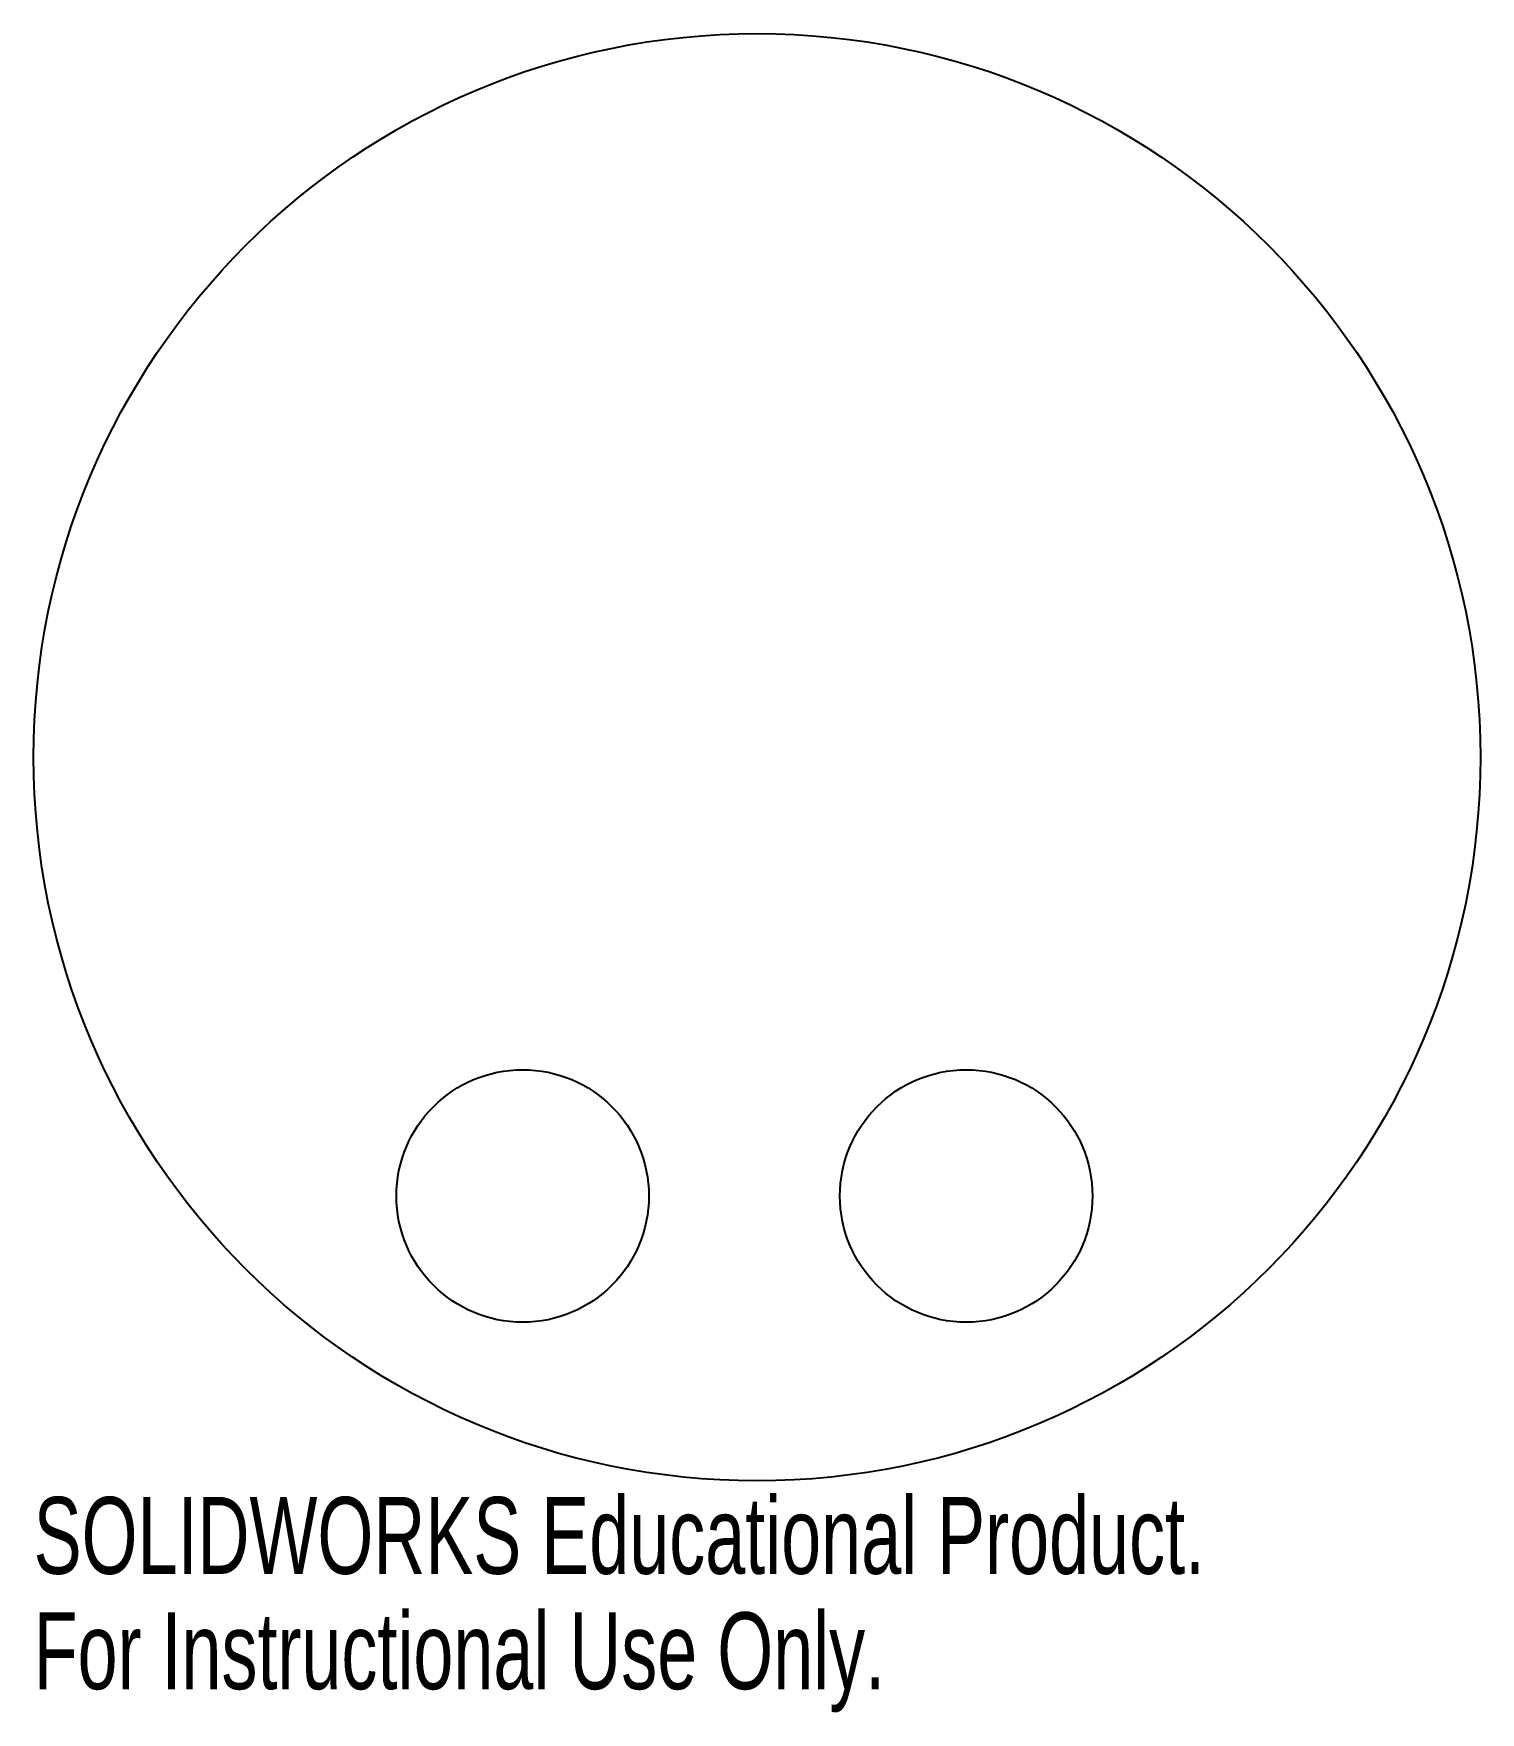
# Model space of a CAD drawing. Header units: millimetres. Extents: x -46 to 46, y -60 to 46.
import ezdxf

# ---------------------------------------------------------------- set-up
doc = ezdxf.new("R2010")
doc.units = ezdxf.units.MM
doc.styles.add('SLDTEXTSTYLE0', font='TXT', dxfattribs={"width": 0.7})

msp = doc.modelspace()

# ---------------------------------------------------------------- linework, layer by layer
at = {"color": 7, "linetype": 'Continuous', "lineweight": 25}
for centre, radius in [((0, 0), 45.5), ((-14.74, -27.59), 7.94), ((13.16, -27.59), 7.94)]:
    msp.add_circle(centre, radius, dxfattribs=at)

# ---------------------------------------------------------------- texts
at = {"color": 7, "linetype": 'Continuous', "char_height": 4.8336, "attachment_point": 1, "style": 'SLDTEXTSTYLE0'}
for s, insert in [('SOLIDWORKS Educational Product.', (-45.5, -46.52)), ('For Instructional Use Only.', (-45.5, -53.77))]:
    msp.add_mtext(s, dxfattribs=dict(at, insert=insert))

doc.saveas('drawing.dxf')
